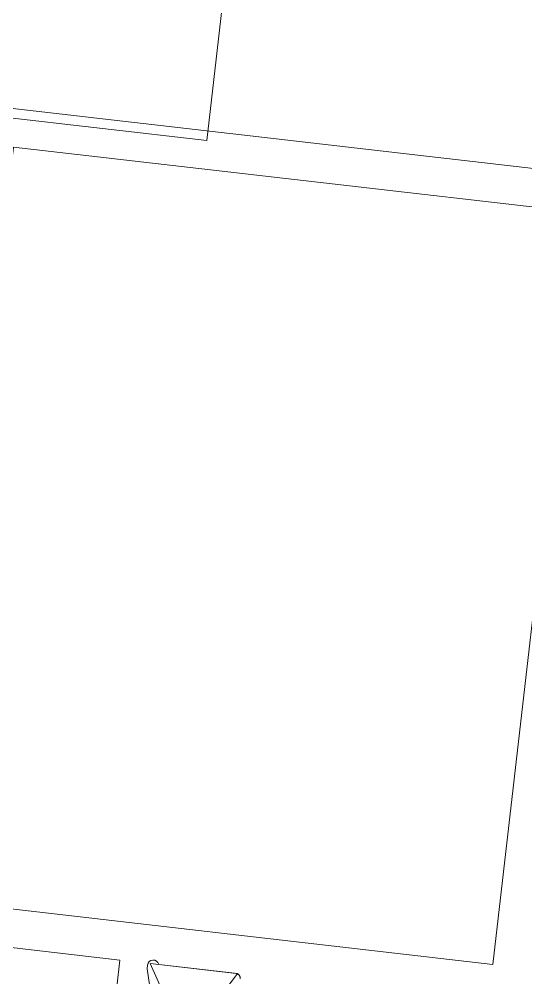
# Model space of a CAD drawing. Header units: millimetres. Extents: x 26282 to 30760, y 1404 to 4574.
# Drawn here: x 29507.24 to 29509.89, y 3473.93 to 3478.95 of the extents above; entities that cross this region are included whole.
import ezdxf

# ---------------------------------------------------------------- set-up
doc = ezdxf.new("R2010")
doc.units = ezdxf.units.MM
doc.header["$LTSCALE"] = 0.25
doc.layers.add('AB-DUV', color=4, linetype='Continuous', lineweight=50)
doc.layers.add('DOĞRAMA', color=30, linetype='Continuous', lineweight=20)

# ---------------------------------------------------------------- blocks, each defined once
blk = doc.blocks.new('CHD60E28', base_point=(0, -82.8))
at = {"color": 40, "linetype": 'Continuous'}
blk.add_lwpolyline([(67, -28.30168), (67, -55.55084), (67, -82.8)], dxfattribs=at)
for points in [[(23.4, -58.799999), (23.4, -48.4), (21.990993, -48.4, 0.176327)], [(21.149124, -46.416364), (23.1, -46.939099), (23.3, -46.939099, 0.842899), (23.4, -46.356257), (23.4, -42.289099, 0.414213), (23.149999, -42.0391)]]:
    blk.add_lwpolyline(points, format="xyb", dxfattribs=at)
blk.add_lwpolyline([(65, -43.55084), (65, -28.301681, 0.414213), (62, -25.301681), (60, -25.30168), (60, -29), (25.4, -29), (25.4, -58.8), (29.864701, -58.8), (32.462777, -63.3), (38, -63.3), (38, -58.8), (65, -58.8), (65, -43.55084)], format="xyb", close=True, dxfattribs=at)
at = {"color": 4, "linetype": 'Continuous'}
blk.add_lwpolyline([(10.113, -43.212166), (8.4, -42.212166), (8.4, -46.812166), (10.1, -45.812166), (15.9, -45.812166), (21.7, -45.812166), (23.4, -46.812166), (23.4, -42.212166), (21.687, -43.212166), (15.9, -43.212166), (10.113, -43.212166)], close=True, dxfattribs=at)
blk = doc.blocks.new('ISP-ROTO')
for p, q in [((-17, 16), (-17, 0)), ((-17, 0), (0, 0))]:
    blk.add_line(p, q)
blk = doc.blocks.new('A$C3DEF5641')
at = {"layer": 'DOĞRAMA', "color": 163}
blk.add_blockref('ISP-ROTO', (434.083, 118.424), dxfattribs=at)
at = {"layer": 'DOĞRAMA', "color": 163, "rotation": 90}
blk.add_blockref('CHD60E28', (451.083, 51.924), dxfattribs=at)
blk = doc.blocks.new('A$C187D15ED')
at = {"layer": 'DOĞRAMA', "color": 163, "xscale": -0.1, "yscale": 0.1, "zscale": 0.1, "rotation": 353.4193271623163}
blk.add_blockref('A$C3DEF5641', (9977.8733, 3256.7396, -134.2241), dxfattribs=at)
blk.add_blockref('A$C3DEF5641', (9977.8733, 3256.7396, -134.2241), dxfattribs=at)

msp = doc.modelspace()

# ---------------------------------------------------------------- block references
at = {"layer": 'AB-DUV', "ltscale": 100}
msp.add_blockref('A$C187D15ED', (19570.4239, 205.0275, 5.1264), dxfattribs=at)

# ---------------------------------------------------------------- next in the draw order: linework, layer by layer
at = {"layer": 'DOĞRAMA'}
for p, q in [((29508.4042, 3479.9009, -129.0977), (29508.2209, 3478.3114, -129.0977)), ((29508.4042, 3479.9009, -129.0977), (29508.2209, 3478.3114, -129.0977)), ((29508.2209, 3478.3114, -129.0977), (29506.5321, 3478.5062, -129.0977)), ((29508.2209, 3478.3114, -129.0977), (29506.5321, 3478.5062, -129.0977))]:
    msp.add_line(p, q, dxfattribs=at)
at = {"layer": 'DOĞRAMA', "color": 40, "linetype": 'Continuous', "elevation": -129.0977}
msp.add_lwpolyline([(29510.2629, 3478.1262), (29507.556, 3478.4384), (29504.849, 3478.7507)], dxfattribs=at)
msp.add_lwpolyline([(29510.2629, 3478.1262), (29507.556, 3478.4384), (29504.849, 3478.7507)], dxfattribs=at)
msp.add_lwpolyline([(29508.7251, 3478.1022), (29510.24, 3477.9275, -0.414213), (29510.5036, 3477.5951), (29510.4807, 3477.3964), (29510.1133, 3477.4388), (29509.7168, 3474.0016), (29506.7564, 3474.3431), (29506.8076, 3474.7866), (29506.3903, 3475.0963), (29506.4538, 3475.6464), (29506.9008, 3475.5948), (29507.2103, 3478.277), (29508.7251, 3478.1022)], format="xyb", close=True, dxfattribs=at)
msp.add_lwpolyline([(29508.7251, 3478.1022), (29510.24, 3477.9275, -0.414213), (29510.5036, 3477.5951), (29510.4807, 3477.3964), (29510.1133, 3477.4388), (29509.7168, 3474.0016), (29506.7564, 3474.3431), (29506.8076, 3474.7866), (29506.3903, 3475.0963), (29506.4538, 3475.6464), (29506.9008, 3475.5948), (29507.2103, 3478.277), (29508.7251, 3478.1022)], format="xyb", close=True, dxfattribs=at)
for points in [[(29506.7335, 3474.1444), (29507.7667, 3474.0252), (29507.7505, 3473.8852, -0.176327)], [(29506.7335, 3474.1444), (29507.7667, 3474.0252), (29507.7505, 3473.8852, -0.176327)], [(29507.9379, 3473.7789), (29507.9084, 3473.9787), (29507.9106, 3473.9985, -0.842899), (29507.9697, 3474.0018), (29508.3737, 3473.9552, -0.414213), (29508.3957, 3473.9275)], [(29507.9379, 3473.7789), (29507.9084, 3473.9787), (29507.9106, 3473.9985, -0.842899), (29507.9697, 3474.0018), (29508.3737, 3473.9552, -0.414213), (29508.3957, 3473.9275)]]:
    msp.add_lwpolyline(points, format="xyb", dxfattribs=at)
at = {"layer": 'DOĞRAMA', "color": 4, "linetype": 'Continuous', "elevation": -129.0977}
msp.add_lwpolyline([(29508.1298, 3472.6458), (29508.2095, 3472.4642), (29507.7525, 3472.5169), (29507.8713, 3472.6743), (29507.9378, 3473.2505), (29508.0043, 3473.8267), (29507.9244, 3474.007), (29508.3814, 3473.9543), (29508.2624, 3473.7956), (29508.1961, 3473.2207), (29508.1298, 3472.6458)], close=True, dxfattribs=at)
msp.add_lwpolyline([(29508.1298, 3472.6458), (29508.2095, 3472.4642), (29507.7525, 3472.5169), (29507.8713, 3472.6743), (29507.9378, 3473.2505), (29508.0043, 3473.8267), (29507.9244, 3474.007), (29508.3814, 3473.9543), (29508.2624, 3473.7956), (29508.1961, 3473.2207), (29508.1298, 3472.6458)], close=True, dxfattribs=at)

doc.saveas('drawing.dxf')
